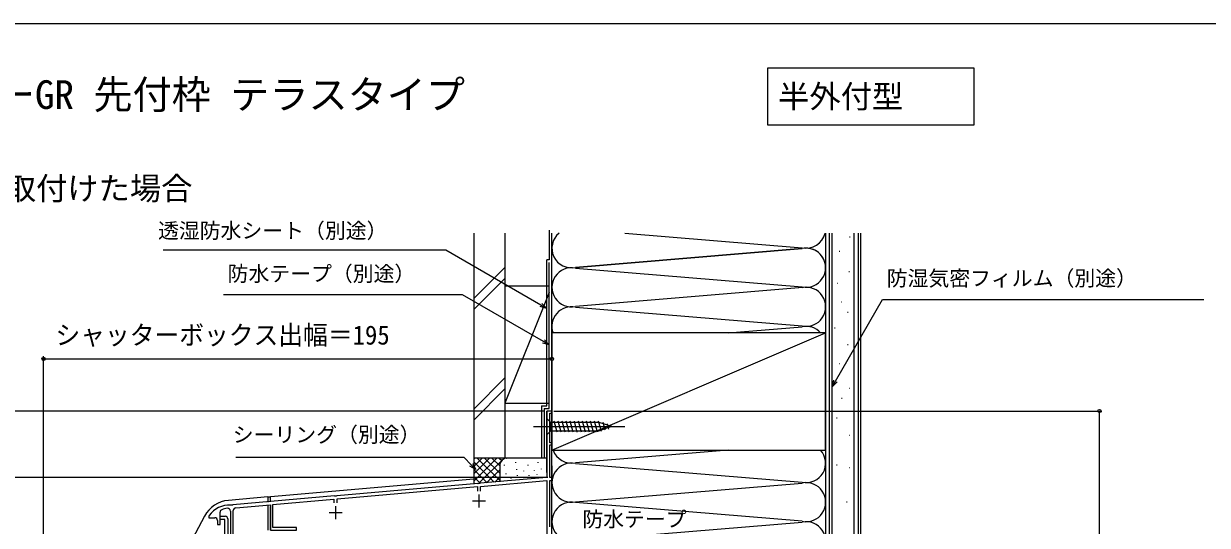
# Model space of a CAD drawing. Units: millimetres, scale not verified. Extents: x -525 to 525, y -782 to 778.
# Drawn here: x -280.4 to 173.6, y 555.1 to 747.7 of the extents above; entities that cross this region are included whole.
import ezdxf
from ezdxf.enums import TextEntityAlignment as Align

# ---------------------------------------------------------------- set-up
doc = ezdxf.new("R2010")
doc.units = ezdxf.units.MM
doc.header["$LTSCALE"] = 4
for name, color, linetype in [('0-1_USER1', 3, 'Continuous'), ('0-2_YKK_11', 7, 'Continuous'), ('0-5_YKK_13', 4, 'Continuous'), ('0-7_YKK_D', 6, 'Continuous'), ('0-8_YKK_ZWAK', 7, 'Continuous'), ('0-9_YSS_K', 3, 'Continuous'), ('0-A_YSS_KE', 3, 'Continuous')]:
    doc.layers.add(name, color=color, linetype=linetype)
doc.layers.add('0-4_YKK_12', color=2, linetype='Continuous', lineweight=18)
doc.styles.add('ＭＳ ゴシック', font='')
doc.styles.get('ＭＳ ゴシック').set_extended_font_data('MS Gothic')

msp = doc.modelspace()

# ---------------------------------------------------------------- linework, layer by layer
at = {"layer": '0-1_USER1'}
msp.add_lwpolyline([(5.08, 730.7), (84.08, 730.7), (84.08, 708.7), (5.08, 708.7)], close=True, dxfattribs=at)
at = {"layer": '0-2_YKK_11'}
for p, q in [((-108.289, 564.482), (-103.289, 564.482)), ((-105.789, 566.982), (-105.789, 561.982)), ((-201.089, 560.529), (-201.089, 549.649)), ((-163.289, 559.982), (-158.289, 559.982)), ((-160.789, 562.482), (-160.789, 557.482)), ((-202.089, 557.579), (-202.089, 549.55))]:
    msp.add_line(p, q, dxfattribs=at)
for points in [[(-78.589, 554.482), (-78.589, 572.282), (-77.789, 572.282), (-77.789, 573.482), (-78.589, 573.482), (-78.589, 585.982), (-77.789, 585.982), (-77.789, 586.782), (-78.589, 586.782), (-78.589, 598.182), (-77.789, 598.182), (-77.789, 598.982), (-79.789, 598.982), (-79.789, 573.482), (-105.332, 571.247), (-105.504, 571.111), (-106.052, 571.063), (-106.245, 571.167), (-160.332, 566.435), (-160.504, 566.3), (-161.052, 566.252), (-161.245, 566.355), (-200.132, 562.953), (-200.304, 562.817), (-200.853, 562.772), (-201.025, 562.878)], [(-105.189, 568.182), (-105.189, 570.055), (-79.789, 572.277), (-79.789, 528.282)], [(-160.189, 563.682), (-160.189, 565.243), (-106.389, 569.95), (-106.389, 568.182)], [(-198.984, 561.849), (-185.789, 563.003), (-185.789, 553.282), (-175.789, 553.282), (-175.789, 554.282), (-184.789, 554.282), (-184.789, 563.091), (-161.389, 565.138), (-161.389, 563.682)], [(-232.375, 542.322), (-203.289, 550.118), (-203.289, 557.379), (-205.089, 557.379), (-205.089, 558.579), (-203.089, 558.579)], [(-209.289, 558.882), (-209.389, 558.582), (-209.389, 557.982), (-207.089, 557.982)], [(-206.089, 556.982), (-206.089, 555.382), (-205.089, 555.382), (-205.089, 560.162)], [(-205.228, 546.493), (-205.02, 546.689), (-199.989, 548.038), (-199.989, 560.753)]]:
    msp.add_lwpolyline(points, dxfattribs=at)
for centre, radius, start, end in [((-201.289, 552.882), 10, 88.48821, 143.1301), ((-204.089, 560.162), 1, 111.03718, 179.99999), ((-201.289, 552.882), 8.8, 96.71226, 111.03723), ((-203.089, 557.579), 1, 359.99998, 89.99996), ((-202.189, 560.529), 1.1, 0, 96.71224), ((-198.889, 560.753), 1.1, 94.99998, 179.99999), ((-207.089, 556.982), 1, 0.00001, 89.99999)]:
    msp.add_arc(centre, radius, start, end, dxfattribs=at)
at = {"layer": '0-4_YKK_12'}
for p, q in [((-79.789, 575.377), (-79.789, 598.982)), ((-77.789, 598.982), (-79.789, 598.982)), ((-77.789, 356.982), (-77.789, 598.982)), ((-185.788, 566.103), (-107.787, 572.927)), ((-185.789, 564.095), (-185.789, 566.103))]:
    msp.add_line(p, q, dxfattribs=at)
at = {"layer": '0-5_YKK_13'}
for p, q in [((-79.789, 596.082), (-79.789, 589.882)), ((-79.789, 596.082), (-78.239, 594.532)), ((-75.812, 590.882), (-76.938, 595.082)), ((-74.259, 590.882), (-75.385, 595.082)), ((-72.706, 590.882), (-73.832, 595.082)), ((-71.153, 590.882), (-72.279, 595.082)), ((-69.601, 590.882), (-70.726, 595.082)), ((-68.048, 590.882), (-69.173, 595.082)), ((-66.495, 590.882), (-67.62, 595.082)), ((-64.942, 590.882), (-66.067, 595.082)), ((-63.389, 590.882), (-64.514, 595.082)), ((-61.836, 590.882), (-62.961, 595.082)), ((-60.283, 590.882), (-61.408, 595.082)), ((-58.799, 591.14), (-59.855, 595.082)), ((-84.789, 592.982), (-49.789, 592.982)), ((-79.789, 589.882), (-78.239, 591.432)), ((-59.705, 594.532), (-78.239, 594.532)), ((-78.239, 594.532), (-78.239, 591.432)), ((-78.239, 591.432), (-59.705, 591.432)), ((-54.789, 592.982), (-59.705, 594.532)), ((-54.789, 592.982), (-59.705, 591.432)), ((-57.367, 591.592), (-58.181, 594.628)), ((-55.936, 592.043), (-56.485, 594.093)), ((-186.789, 565.982), (-201.885, 564.661)), ((-186.789, 565.982), (-186.789, 564.018)), ((-186.789, 565.982), (-185.789, 565.982)), ((-185.789, 564.105), (-185.789, 565.982)), ((-211.036, 558.604), (-216.811, 547.742)), ((-186.789, 562.713), (-186.789, 553.279)), ((-185.789, 553.279), (-185.789, 562.255))]:
    msp.add_line(p, q, dxfattribs=at)
msp.add_arc((-200.882, 553.205), 11.5, 95, 152, dxfattribs=at)
at = {"layer": '0-7_YKK_D'}
for p, q in [((-272.789, 472.535), (-272.789, 619.982)), ((-272.789, 618.982), (-77.789, 618.982)), ((-77.789, 599.582), (-77.789, 619.982)), ((-80.489, 598.982), (-333.789, 598.982)), ((-77.089, 598.982), (133.207, 598.982)), ((132.207, 333.982), (132.207, 598.982)), ((-79.289, 573.482), (-333.789, 573.482)), ((-79.289, 573.482), (-333.789, 573.482))]:
    msp.add_line(p, q, dxfattribs=at)
for points in [[(-79.787, 638.366), (-81.996, 639.641), (-118.493, 660.713), (-226.892, 660.713)], [(-78.787, 624.397), (-80.996, 625.672), (-112.075, 643.616), (-203.762, 643.616)], [(-81.654, 640.233), (-79.787, 638.366), (-82.337, 639.05)], [(29.713, 608.287), (30.988, 610.496), (49.037, 641.757), (172.255, 641.757)], [(-80.654, 626.264), (-78.787, 624.397), (-81.337, 625.08)], [(31.58, 610.154), (29.713, 608.287), (30.396, 610.837)], [(-106.944, 576.513), (-108.747, 578.316), (-111.504, 581.072), (-198.969, 581.072)], [(-108.264, 578.799), (-106.944, 576.513), (-109.23, 577.833)]]:
    msp.add_lwpolyline(points, dxfattribs=at)
for centre in [(-272.789, 618.982), (-77.789, 618.982), (132.207, 598.982)]:
    msp.add_circle(centre, 0.637, dxfattribs=at)
at = {"layer": '0-8_YKK_ZWAK'}
msp.add_line((-525, 747.7), (525, 747.7), dxfattribs=at)
at = {"layer": '0-9_YSS_K'}
for p, q in [((-77.787, 383.982), (-77.787, 667.263)), ((-77.787, 653.982), (-77.787, 667.263)), ((-49.875, 667.263), (18.181, 661.64)), ((-49.875, 667.263), (18.181, 661.64)), ((27.213, 667.263), (27.213, 383.982)), ((27.213, 667.263), (27.213, 653.982)), ((28.713, 323.979), (28.713, 667.263)), ((36.401, 665.912), (36.601, 665.912)), ((38.213, 323.979), (38.213, 667.263)), ((40.713, 323.979), (40.713, 667.263)), ((18.181, 661.324), (-68.756, 654.14)), ((-68.756, 654.14), (18.181, 661.324)), ((32.417, 660.287), (32.617, 660.287)), ((-107.787, 642.138), (-95.787, 654.138)), ((-68.756, 653.824), (18.181, 646.64)), ((-107.787, 637.896), (-95.787, 649.896)), ((36.167, 652.553), (36.367, 652.553)), ((-95.787, 646.977), (-78.787, 646.977)), ((-95.787, 646.977), (-95.787, 601.977)), ((-77.787, 601.977), (-77.787, 646.977)), ((20.019, 646.475), (-68.756, 639.14)), ((31.714, 648.1), (31.914, 648.1)), ((-78.787, 644.477), (-95.787, 601.977)), ((33.141, 640.869), (33.341, 640.869)), ((-68.756, 638.824), (18.181, 631.64)), ((35.613, 636.913), (35.813, 636.913)), ((-10.161, 628.982), (18.181, 631.324)), ((-77.787, 583.982), (27.213, 628.982)), ((30.668, 630.978), (30.868, 630.978)), ((35.613, 624.549), (35.813, 624.549)), ((32.385, 617.18), (32.585, 617.18)), ((-95.787, 611.712), (-107.787, 599.712)), ((-107.787, 595.469), (-95.787, 607.469)), ((33.333, 603.904), (33.533, 603.904)), ((36.178, 607.697), (36.378, 607.697)), ((-95.787, 601.977), (-78.787, 601.977)), ((31.437, 596.318), (31.637, 596.318)), ((36.178, 589.68), (36.378, 589.68)), ((-10.161, 583.982), (-68.756, 579.14)), ((-107.787, 580.927), (-107.787, 570.927)), ((-94.787, 580.927), (-107.787, 580.927)), ((-107.787, 572.069), (-98.929, 580.927)), ((-107.787, 574.898), (-101.758, 580.927)), ((-107.787, 577.726), (-104.586, 580.927)), ((-107.787, 580.555), (-107.415, 580.927)), ((-107.787, 579.412), (-99.985, 571.61)), ((-106.473, 580.927), (-97.787, 572.241)), ((-105.939, 571.089), (-96.101, 580.927)), ((-103.645, 580.927), (-97.787, 575.069)), ((-100.817, 580.927), (-97.787, 577.898)), ((-97.988, 580.927), (-97.007, 579.946)), ((-97.787, 577.927), (-97.787, 571.802)), ((-95.959, 578.122), (-95.959, 578.322)), ((-95.16, 580.927), (-95.139, 580.906)), ((-79.789, 580.927), (-94.787, 580.927)), ((-91.62, 579.123), (-91.62, 579.323)), ((-91.286, 576.453), (-91.286, 576.653)), ((-86.947, 578.122), (-86.947, 578.322)), ((-83.105, 579.123), (-83.105, 579.323)), ((-81.773, 576.619), (-81.773, 576.819)), ((-77.787, 577.927), (-77.787, 573.552)), ((-68.756, 578.824), (18.181, 571.64)), ((31.437, 578.301), (31.637, 578.301)), ((36.178, 577.352), (36.378, 577.352)), ((-107.787, 576.584), (-102.585, 571.382)), ((-107.787, 573.756), (-105.186, 571.155)), ((-102.84, 571.36), (-97.787, 576.412)), ((-99.74, 571.631), (-97.769, 573.602)), ((-95.292, 574.784), (-95.292, 574.984)), ((-93.461, 572.928), (-93.461, 573.128)), ((-90.952, 574.116), (-90.952, 574.316)), ((-88.493, 575.85), (-88.493, 576.05)), ((-86.532, 574.143), (-86.532, 574.343)), ((-84.445, 575.95), (-84.445, 576.15)), ((-83.438, 574.447), (-83.438, 574.647)), ((-68.756, 564.14), (18.181, 571.324)), ((18.181, 556.64), (-68.756, 563.824)), ((35.23, 564.076), (35.43, 564.076)), ((-68.756, 549.14), (18.181, 556.324))]:
    msp.add_line(p, q, dxfattribs=at)
for centre, radius, start, end in [((-70.287, 661.482), 7.5, 129.56455, 281.78353), ((-70.287, 661.482), 7.5, 129.56455, 281.78353), ((19.713, 668.982), 7.5, 258.21646, 346.75635), ((19.713, 668.982), 7.5, 258.21646, 346.75635), ((19.713, 653.982), 7.5, 258.21646, 101.78354), ((19.713, 653.982), 7.5, 0, 101.78354), ((-70.287, 646.482), 7.5, 78.21648, 281.78352), ((19.713, 638.982), 7.5, 258.21646, 101.7834), ((-70.287, 631.482), 7.5, 78.21648, 199.4718), ((19.713, 623.982), 7.5, 41.80958, 101.78354), ((-70.287, 586.482), 7.5, 199.4718, 281.78353), ((19.713, 578.982), 7.5, 258.21646, 41.80958), ((-94.787, 577.927), 3, 90, 180), ((-70.287, 571.482), 7.5, 78.21648, 281.78352), ((19.713, 563.982), 7.5, 258.21646, 101.78354), ((-70.287, 556.482), 7.5, 78.21648, 281.78353), ((19.713, 548.982), 7.5, 258.21646, 101.78354)]:
    msp.add_arc(centre, radius, start, end, dxfattribs=at)
at = {"layer": '0-A_YSS_KE'}
for p, q in [((-78.783, 668.36), (-78.783, 656.986)), ((-107.787, 667.263), (-107.787, 580.927)), ((-95.787, 667.263), (-95.787, 580.927)), ((27.213, 667.263), (27.213, 323.979)), ((29.713, 323.979), (29.713, 667.263)), ((39.713, 667.263), (39.713, 323.979)), ((-78.787, 656.986), (-79.787, 656.986)), ((-79.787, 600.986), (-79.787, 656.986)), ((-81.787, 600.986), (-79.787, 600.986)), ((-81.787, 600.986), (-81.787, 580.986)), ((-80.787, 599.986), (-80.787, 580.986)), ((-95.787, 580.927), (-107.787, 580.927))]:
    msp.add_line(p, q, dxfattribs=at)
msp.add_lwpolyline([(-80.787, 599.986), (-78.787, 599.986), (-78.787, 655.986)], dxfattribs=at)
msp.add_lwpolyline([(27.213, 583.982), (27.213, 628.982), (-77.787, 628.982), (-77.787, 583.982)], close=True, dxfattribs=at)

# ---------------------------------------------------------------- texts
at = {"layer": '0-1_USER1', "style": 'ＭＳ ゴシック'}
for s, height, p in [('■リモコンスリットシャッターGR 先付枠 テラスタイプ', 11, (-486.153, 711.66)), ('\u3000半外付型', 8.798, (-3, 712.7)), ('●｢エピソードⅡNEO｣引違い窓に取付けた場合', 8.798, (-461.636, 677.405))]:
    msp.add_text(s, height=height, dxfattribs=at).set_placement(p, align=Align.BOTTOM_LEFT)
at = {"layer": '0-7_YKK_D', "style": 'ＭＳ ゴシック'}
for s, p in [('透湿防水シート（別途）', (-228.876, 663.548)), ('防水テープ（別途）', (-202.179, 647.022)), ('防湿気密フィルム（別途）', (50.629, 645.264)), ('シーリング（別途）', (-200.212, 585.226)), ('防水テープ', (-66.115, 552.763))]:
    msp.add_text(s, height=5.865, dxfattribs=at).set_placement(p, align=Align.BOTTOM_LEFT)
at = {"layer": '0-7_YKK_D', "style": 'ＭＳ ゴシック', "width": 0.95}
msp.add_text('シャッターボックス出幅＝195', height=7.331, dxfattribs=at).set_placement((-268.228, 622.288), align=Align.BOTTOM_LEFT)

doc.saveas('drawing.dxf')
